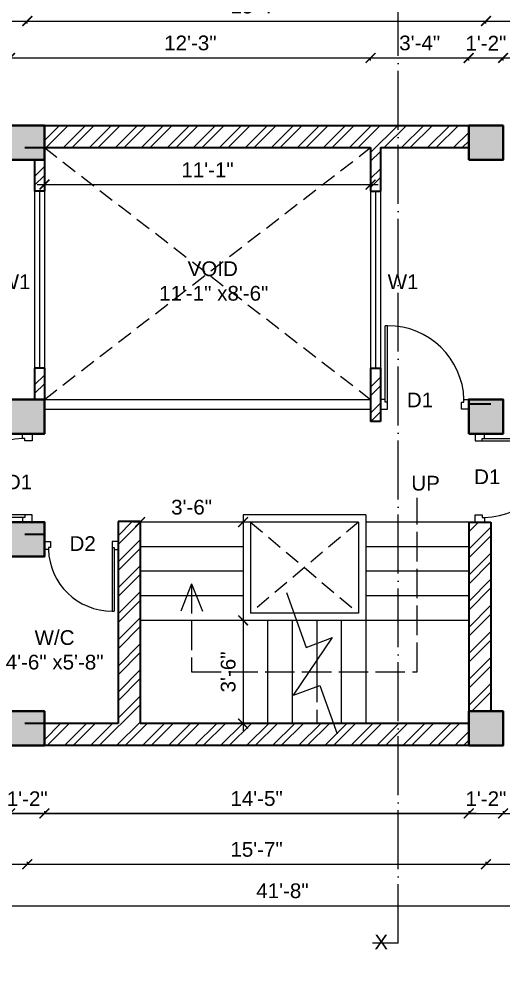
# Model space of a CAD drawing. Header units: inches. Extents: x -12071822 to 12321209, y -1222525 to 1319227.
# Drawn here: x 118048.4 to 118245.8, y 46331.4 to 46716.7 of the extents above; entities that cross this region are included whole.
import ezdxf

# ---------------------------------------------------------------- set-up
doc = ezdxf.new("R2010")
doc.units = ezdxf.units.IN
doc.header["$MEASUREMENT"] = 0
doc.header["$PDMODE"] = 35
for name, pattern in [('ACAD_ISO02W100', [15, 12, -3]), ('ACAD_ISO04W100', [30, 24, -3, 0, -3]), ('DASHED', [19.05, 12.7, -6.35])]:
    doc.linetypes.add(name, pattern=pattern)
for name, color, linetype, lineweight in [('Column', 181, 'Continuous', 40), ('Dimension', 130, 'Continuous', 9), ('Hatch', 9, 'Continuous', 9), ('Hidden', 254, 'ACAD_ISO02W100', 15), ('SECTION', 7, 'ACAD_ISO04W100', 18), ('Stairs', 61, 'Continuous', 18), ('TEXT', 255, 'Continuous', 35), ('Walls', 11, 'Continuous', 35), ('Windows', 151, 'Continuous', 15)]:
    doc.layers.add(name, color=color, linetype=linetype, lineweight=lineweight)
doc.styles.get("Standard").update_dxf_attribs({"font": 'arial.ttf'})
doc.dimstyles.get("Standard").update_dxf_attribs({"dimtxt": 6, "dimasz": 4, "dimexe": 0, "dimexo": 6, "dimgap": 3, "dimtad": 1, "dimdec": 0, "dimzin": 0, "dimdsep": 46, "dimlunit": 4, "dimtxsty": 'Standard', "dimblk": 'ARCHTICK', "dimcen": 0.09, "dimdle": 3, "dimclrd": 256, "dimadec": 0, "dimazin": 0, "dimtfac": 1, "dimtdec": 0, "dimtofl": 0, "dimtmove": 0, "dimatfit": 3, "dimfxl": 1, "dimfxlon": 1, "dimtolj": 1, "dimtzin": 0, "dimlwd": -1, "dimarcsym": 0})
pattern_1 = [(45, (-4681.406, 7867.5356), (-5.30330086, 5.30330086), []), (45, (-4677.8704, 7867.5356), (-5.30330086, 5.30330086), [])]

# ---------------------------------------------------------------- blocks, each defined once
blk = doc.blocks.new('colm')
at = {"layer": 'Hatch'}
h = blk.add_hatch(color=256, dxfattribs=at)
h.dxf.hatch_style = 1
h.paths.add_polyline_path([(66705.71, 8319.73), (66705.71, 8307.73), (66717.71, 8307.73), (66717.71, 8319.73)])
at = {"layer": 'Column'}
blk.add_lwpolyline([(66705.71, 8307.73), (66717.71, 8307.73), (66717.71, 8319.73), (66705.71, 8319.73)], close=True, dxfattribs=at)
blk = doc.blocks.new('GFFGS')
at = {"layer": 'Windows'}
for p, q in [((97915.22, 19628.63), (97915.22, 19658.74)), ((97916.19, 19658.74), (97915.22, 19658.74)), ((97916.19, 19627.65), (97916.19, 19658.77)), ((97915.22, 19628.63), (97913.27, 19628.63)), ((97913.27, 19628.63), (97913.27, 19624.73)), ((97915.22, 19627.65), (97915.22, 19628.63)), ((97916.19, 19627.65), (97915.22, 19627.65)), ((97916.19, 19624.73), (97916.19, 19627.65)), ((97946.35, 19624.73), (97946.35, 19627.65)), ((97946.35, 19627.65), (97947.32, 19627.65)), ((97947.32, 19627.65), (97947.32, 19628.63)), ((97947.32, 19628.63), (97949.27, 19628.63)), ((97949.27, 19628.63), (97949.27, 19624.73)), ((97913.27, 19624.73), (97916.19, 19624.73)), ((97949.27, 19624.73), (97946.35, 19624.73))]:
    blk.add_line(p, q, dxfattribs=at)
blk.add_arc((97916.25, 19627.66), 31.08, 1.7801, 90.1235, dxfattribs=at)
blk = doc.blocks.new('_ArchTick')
at = {"color": 0, "linetype": 'ByBlock', "const_width": 0.15}
blk.add_lwpolyline([(-0.5, -0.5), (0.5, 0.5)], dxfattribs=at)
blk = doc.blocks.new('*D1920')
at = {"layer": 'Defpoints', "color": 0, "transparency": 16777216}
for p in [(118245.81, 46700.77), (118231.81, 46673.24), (118245.81, 46673.24)]:
    blk.add_point(p, dxfattribs=at)
at = {"layer": 'Dimension', "transparency": 16777216}
blk.add_line((118228.81, 46700.77), (118248.81, 46700.77), dxfattribs=at)
at = {"layer": 'Dimension', "color": 0, "lineweight": -2, "transparency": 16777216}
for p, q in [((118231.81, 46699.77), (118231.81, 46700.77)), ((118245.81, 46699.77), (118245.81, 46700.77))]:
    blk.add_line(p, q, dxfattribs=at)
at = {"layer": 'Dimension', "transparency": 16777216, "xscale": 4, "yscale": 4, "zscale": 4, "rotation": 180}
blk.add_blockref('_ArchTick', (118231.81, 46700.77), dxfattribs=at)
at = {"layer": 'Dimension', "transparency": 16777216, "xscale": 4, "yscale": 4, "zscale": 4}
blk.add_blockref('_ArchTick', (118245.81, 46700.77), dxfattribs=at)
at = {"layer": 'Dimension', "color": 0, "lineweight": -2, "transparency": 16777216, "insert": (118238.81, 46706.78), "char_height": 6, "attachment_point": 5}
blk.add_mtext('\\A1;1\'-2"', dxfattribs=at)
blk = doc.blocks.new('*D1921')
at = {"layer": 'Defpoints', "color": 0, "transparency": 16777216}
for p in [(118391.69, 46700.77), (118245.81, 46673.24), (118391.69, 46673.24)]:
    blk.add_point(p, dxfattribs=at)
at = {"layer": 'Dimension', "transparency": 16777216}
blk.add_line((118242.81, 46700.77), (118394.69, 46700.77), dxfattribs=at)
at = {"layer": 'Dimension', "color": 0, "lineweight": -2, "transparency": 16777216}
for p, q in [((118245.81, 46699.77), (118245.81, 46700.77)), ((118391.69, 46699.77), (118391.69, 46700.77))]:
    blk.add_line(p, q, dxfattribs=at)
at = {"layer": 'Dimension', "transparency": 16777216, "xscale": 4, "yscale": 4, "zscale": 4, "rotation": 180}
blk.add_blockref('_ArchTick', (118245.81, 46700.77), dxfattribs=at)
at = {"layer": 'Dimension', "transparency": 16777216, "xscale": 4, "yscale": 4, "zscale": 4}
blk.add_blockref('_ArchTick', (118391.69, 46700.77), dxfattribs=at)
at = {"layer": 'Dimension', "color": 0, "lineweight": -2, "transparency": 16777216, "insert": (118318.75, 46706.78), "char_height": 6, "attachment_point": 5}
blk.add_mtext('\\A1;12\'-2"', dxfattribs=at)
blk = doc.blocks.new('*D1922')
at = {"layer": 'Defpoints', "color": 0, "transparency": 16777216}
for p in [(118051.81, 46715.79), (117913, 46673.24), (118051.81, 46673.24)]:
    blk.add_point(p, dxfattribs=at)
at = {"layer": 'Dimension', "transparency": 16777216}
blk.add_line((117910, 46715.79), (118054.81, 46715.79), dxfattribs=at)
at = {"layer": 'Dimension', "color": 0, "lineweight": -2, "transparency": 16777216}
for p, q in [((117913, 46714.79), (117913, 46715.79)), ((118051.81, 46714.79), (118051.81, 46715.79))]:
    blk.add_line(p, q, dxfattribs=at)
at = {"layer": 'Dimension', "transparency": 16777216, "xscale": 4, "yscale": 4, "zscale": 4, "rotation": 180}
blk.add_blockref('_ArchTick', (117913, 46715.79), dxfattribs=at)
at = {"layer": 'Dimension', "transparency": 16777216, "xscale": 4, "yscale": 4, "zscale": 4}
blk.add_blockref('_ArchTick', (118051.81, 46715.79), dxfattribs=at)
at = {"layer": 'Dimension', "color": 0, "lineweight": -2, "transparency": 16777216, "insert": (117982.4, 46721.8), "char_height": 6, "attachment_point": 5}
blk.add_mtext('\\A1;11\'-7"', dxfattribs=at)
blk = doc.blocks.new('*D1923')
at = {"layer": 'Defpoints', "color": 0, "transparency": 16777216}
for p in [(118238.81, 46715.79), (118051.81, 46673.24), (118238.81, 46673.24)]:
    blk.add_point(p, dxfattribs=at)
at = {"layer": 'Dimension', "transparency": 16777216}
blk.add_line((118048.81, 46715.79), (118241.81, 46715.79), dxfattribs=at)
at = {"layer": 'Dimension', "color": 0, "lineweight": -2, "transparency": 16777216}
for p, q in [((118051.81, 46714.79), (118051.81, 46715.79)), ((118238.81, 46714.79), (118238.81, 46715.79))]:
    blk.add_line(p, q, dxfattribs=at)
at = {"layer": 'Dimension', "transparency": 16777216, "xscale": 4, "yscale": 4, "zscale": 4, "rotation": 180}
blk.add_blockref('_ArchTick', (118051.81, 46715.79), dxfattribs=at)
at = {"layer": 'Dimension', "transparency": 16777216, "xscale": 4, "yscale": 4, "zscale": 4}
blk.add_blockref('_ArchTick', (118238.81, 46715.79), dxfattribs=at)
at = {"layer": 'Dimension', "color": 0, "lineweight": -2, "transparency": 16777216, "insert": (118145.31, 46721.85), "char_height": 6, "attachment_point": 5}
blk.add_mtext('\\A1;15\'-7"', dxfattribs=at)
blk = doc.blocks.new('*D1924')
at = {"layer": 'Defpoints', "color": 0, "transparency": 16777216}
for p in [(118398.69, 46715.79), (118238.81, 46673.24), (118398.69, 46673.24)]:
    blk.add_point(p, dxfattribs=at)
at = {"layer": 'Dimension', "transparency": 16777216}
blk.add_line((118235.81, 46715.79), (118401.69, 46715.79), dxfattribs=at)
at = {"layer": 'Dimension', "color": 0, "lineweight": -2, "transparency": 16777216}
for p, q in [((118238.81, 46714.79), (118238.81, 46715.79)), ((118398.69, 46714.79), (118398.69, 46715.79))]:
    blk.add_line(p, q, dxfattribs=at)
at = {"layer": 'Dimension', "transparency": 16777216, "xscale": 4, "yscale": 4, "zscale": 4, "rotation": 180}
blk.add_blockref('_ArchTick', (118238.81, 46715.79), dxfattribs=at)
at = {"layer": 'Dimension', "transparency": 16777216, "xscale": 4, "yscale": 4, "zscale": 4}
blk.add_blockref('_ArchTick', (118398.69, 46715.79), dxfattribs=at)
at = {"layer": 'Dimension', "color": 0, "lineweight": -2, "transparency": 16777216, "insert": (118318.75, 46721.85), "char_height": 6, "attachment_point": 5}
blk.add_mtext('\\A1;13\'-4"', dxfattribs=at)
blk = doc.blocks.new('*D1835')
at = {"layer": 'Defpoints', "color": 0, "transparency": 16777216}
for p in [(118405.69, 46732.36), (117906, 46673.24), (118405.69, 46673.24)]:
    blk.add_point(p, dxfattribs=at)
at = {"layer": 'Dimension', "transparency": 16777216}
blk.add_line((117903, 46732.36), (118408.69, 46732.36), dxfattribs=at)
at = {"layer": 'Dimension', "color": 0, "lineweight": -2, "transparency": 16777216}
for p, q in [((117906, 46731.36), (117906, 46732.36)), ((118405.69, 46731.36), (118405.69, 46732.36))]:
    blk.add_line(p, q, dxfattribs=at)
at = {"layer": 'Dimension', "transparency": 16777216, "xscale": 4, "yscale": 4, "zscale": 4, "rotation": 180}
blk.add_blockref('_ArchTick', (117906, 46732.36), dxfattribs=at)
at = {"layer": 'Dimension', "transparency": 16777216, "xscale": 4, "yscale": 4, "zscale": 4}
blk.add_blockref('_ArchTick', (118405.69, 46732.36), dxfattribs=at)
at = {"layer": 'Dimension', "color": 0, "lineweight": -2, "transparency": 16777216, "insert": (118155.84, 46738.42), "char_height": 6, "attachment_point": 5}
blk.add_mtext('\\A1;41\'-8"', dxfattribs=at)
blk = doc.blocks.new('*D1935')
at = {"layer": 'Defpoints', "color": 0, "transparency": 16777216}
for p in [(118044.81, 46420.74), (118058.81, 46420.74), (118058.81, 46393.1)]:
    blk.add_point(p, dxfattribs=at)
at = {"layer": 'Dimension', "transparency": 16777216}
blk.add_line((118041.81, 46393.1), (118061.81, 46393.1), dxfattribs=at)
at = {"layer": 'Dimension', "color": 0, "lineweight": -2, "transparency": 16777216}
for p, q in [((118044.81, 46394.1), (118044.81, 46393.1)), ((118058.81, 46394.1), (118058.81, 46393.1))]:
    blk.add_line(p, q, dxfattribs=at)
at = {"layer": 'Dimension', "transparency": 16777216, "xscale": 4, "yscale": 4, "zscale": 4, "rotation": 180}
blk.add_blockref('_ArchTick', (118044.81, 46393.1), dxfattribs=at)
at = {"layer": 'Dimension', "transparency": 16777216, "xscale": 4, "yscale": 4, "zscale": 4}
blk.add_blockref('_ArchTick', (118058.81, 46393.1), dxfattribs=at)
at = {"layer": 'Dimension', "color": 0, "lineweight": -2, "transparency": 16777216, "insert": (118051.81, 46399.12), "char_height": 6, "attachment_point": 5}
blk.add_mtext('\\A1;1\'-2"', dxfattribs=at)
blk = doc.blocks.new('*D1936')
at = {"layer": 'Defpoints', "color": 0, "transparency": 16777216}
for p in [(118231.81, 46420.74), (118245.81, 46420.74), (118245.81, 46393.1)]:
    blk.add_point(p, dxfattribs=at)
at = {"layer": 'Dimension', "transparency": 16777216}
blk.add_line((118228.81, 46393.1), (118248.81, 46393.1), dxfattribs=at)
at = {"layer": 'Dimension', "color": 0, "lineweight": -2, "transparency": 16777216}
for p, q in [((118231.81, 46394.1), (118231.81, 46393.1)), ((118245.81, 46394.1), (118245.81, 46393.1))]:
    blk.add_line(p, q, dxfattribs=at)
at = {"layer": 'Dimension', "transparency": 16777216, "xscale": 4, "yscale": 4, "zscale": 4, "rotation": 180}
blk.add_blockref('_ArchTick', (118231.81, 46393.1), dxfattribs=at)
at = {"layer": 'Dimension', "transparency": 16777216, "xscale": 4, "yscale": 4, "zscale": 4}
blk.add_blockref('_ArchTick', (118245.81, 46393.1), dxfattribs=at)
at = {"layer": 'Dimension', "color": 0, "lineweight": -2, "transparency": 16777216, "insert": (118238.81, 46399.12), "char_height": 6, "attachment_point": 5}
blk.add_mtext('\\A1;1\'-2"', dxfattribs=at)
blk = doc.blocks.new('*D1937')
at = {"layer": 'Defpoints', "color": 0, "transparency": 16777216}
for p in [(118245.81, 46420.74), (118391.69, 46420.74), (118391.69, 46393.1)]:
    blk.add_point(p, dxfattribs=at)
at = {"layer": 'Dimension', "transparency": 16777216}
blk.add_line((118242.81, 46393.1), (118394.69, 46393.1), dxfattribs=at)
at = {"layer": 'Dimension', "color": 0, "lineweight": -2, "transparency": 16777216}
for p, q in [((118245.81, 46394.1), (118245.81, 46393.1)), ((118391.69, 46394.1), (118391.69, 46393.1))]:
    blk.add_line(p, q, dxfattribs=at)
at = {"layer": 'Dimension', "transparency": 16777216, "xscale": 4, "yscale": 4, "zscale": 4, "rotation": 180}
blk.add_blockref('_ArchTick', (118245.81, 46393.1), dxfattribs=at)
at = {"layer": 'Dimension', "transparency": 16777216, "xscale": 4, "yscale": 4, "zscale": 4}
blk.add_blockref('_ArchTick', (118391.69, 46393.1), dxfattribs=at)
at = {"layer": 'Dimension', "color": 0, "lineweight": -2, "transparency": 16777216, "insert": (118318.75, 46399.12), "char_height": 6, "attachment_point": 5}
blk.add_mtext('\\A1;12\'-2"', dxfattribs=at)
blk = doc.blocks.new('*D1939')
at = {"layer": 'Defpoints', "color": 0, "transparency": 16777216}
for p in [(117913, 46497.74), (118051.81, 46420.74), (118051.81, 46372.41)]:
    blk.add_point(p, dxfattribs=at)
at = {"layer": 'Dimension', "transparency": 16777216}
blk.add_line((117910, 46372.41), (118054.81, 46372.41), dxfattribs=at)
at = {"layer": 'Dimension', "color": 0, "lineweight": -2, "transparency": 16777216}
for p, q in [((117913, 46373.41), (117913, 46372.41)), ((118051.81, 46373.41), (118051.81, 46372.41))]:
    blk.add_line(p, q, dxfattribs=at)
at = {"layer": 'Dimension', "transparency": 16777216, "xscale": 4, "yscale": 4, "zscale": 4, "rotation": 180}
blk.add_blockref('_ArchTick', (117913, 46372.41), dxfattribs=at)
at = {"layer": 'Dimension', "transparency": 16777216, "xscale": 4, "yscale": 4, "zscale": 4}
blk.add_blockref('_ArchTick', (118051.81, 46372.41), dxfattribs=at)
at = {"layer": 'Dimension', "color": 0, "lineweight": -2, "transparency": 16777216, "insert": (117982.4, 46378.42), "char_height": 6, "attachment_point": 5}
blk.add_mtext('\\A1;11\'-7"', dxfattribs=at)
blk = doc.blocks.new('*D1940')
at = {"layer": 'Defpoints', "color": 0, "transparency": 16777216}
for p in [(118051.81, 46420.74), (118238.81, 46420.74), (118238.81, 46372.41)]:
    blk.add_point(p, dxfattribs=at)
at = {"layer": 'Dimension', "transparency": 16777216}
blk.add_line((118048.81, 46372.41), (118241.81, 46372.41), dxfattribs=at)
at = {"layer": 'Dimension', "color": 0, "lineweight": -2, "transparency": 16777216}
for p, q in [((118051.81, 46373.41), (118051.81, 46372.41)), ((118238.81, 46373.41), (118238.81, 46372.41))]:
    blk.add_line(p, q, dxfattribs=at)
at = {"layer": 'Dimension', "transparency": 16777216, "xscale": 4, "yscale": 4, "zscale": 4, "rotation": 180}
blk.add_blockref('_ArchTick', (118051.81, 46372.41), dxfattribs=at)
at = {"layer": 'Dimension', "transparency": 16777216, "xscale": 4, "yscale": 4, "zscale": 4}
blk.add_blockref('_ArchTick', (118238.81, 46372.41), dxfattribs=at)
at = {"layer": 'Dimension', "color": 0, "lineweight": -2, "transparency": 16777216, "insert": (118145.31, 46378.47), "char_height": 6, "attachment_point": 5}
blk.add_mtext('\\A1;15\'-7"', dxfattribs=at)
blk = doc.blocks.new('*D1941')
at = {"layer": 'Defpoints', "color": 0, "transparency": 16777216}
for p in [(118238.81, 46420.74), (118398.69, 46420.74), (118398.69, 46372.41)]:
    blk.add_point(p, dxfattribs=at)
at = {"layer": 'Dimension', "transparency": 16777216}
blk.add_line((118235.81, 46372.41), (118401.69, 46372.41), dxfattribs=at)
at = {"layer": 'Dimension', "color": 0, "lineweight": -2, "transparency": 16777216}
for p, q in [((118238.81, 46373.41), (118238.81, 46372.41)), ((118398.69, 46373.41), (118398.69, 46372.41))]:
    blk.add_line(p, q, dxfattribs=at)
at = {"layer": 'Dimension', "transparency": 16777216, "xscale": 4, "yscale": 4, "zscale": 4, "rotation": 180}
blk.add_blockref('_ArchTick', (118238.81, 46372.41), dxfattribs=at)
at = {"layer": 'Dimension', "transparency": 16777216, "xscale": 4, "yscale": 4, "zscale": 4}
blk.add_blockref('_ArchTick', (118398.69, 46372.41), dxfattribs=at)
at = {"layer": 'Dimension', "color": 0, "lineweight": -2, "transparency": 16777216, "insert": (118318.75, 46378.47), "char_height": 6, "attachment_point": 5}
blk.add_mtext('\\A1;13\'-4"', dxfattribs=at)
blk = doc.blocks.new('*D1838')
at = {"layer": 'Defpoints', "color": 0, "transparency": 16777216}
for p in [(117906, 46497.74), (118405.69, 46420.74), (118405.69, 46355.54)]:
    blk.add_point(p, dxfattribs=at)
at = {"layer": 'Dimension', "color": 0, "lineweight": -2, "transparency": 16777216}
for p, q in [((117906, 46356.54), (117906, 46355.54)), ((118405.69, 46356.54), (118405.69, 46355.54))]:
    blk.add_line(p, q, dxfattribs=at)
at = {"layer": 'Dimension', "transparency": 16777216}
blk.add_line((117903, 46355.54), (118408.69, 46355.54), dxfattribs=at)
at = {"layer": 'Dimension', "transparency": 16777216, "xscale": 4, "yscale": 4, "zscale": 4, "rotation": 180}
blk.add_blockref('_ArchTick', (117906, 46355.54), dxfattribs=at)
at = {"layer": 'Dimension', "transparency": 16777216, "xscale": 4, "yscale": 4, "zscale": 4}
blk.add_blockref('_ArchTick', (118405.69, 46355.54), dxfattribs=at)
at = {"layer": 'Dimension', "color": 0, "lineweight": -2, "transparency": 16777216, "insert": (118155.84, 46361.6), "char_height": 6, "attachment_point": 5}
blk.add_mtext('\\A1;41\'-8"', dxfattribs=at)
blk = doc.blocks.new('*D1844')
at = {"layer": 'Defpoints', "color": 0, "transparency": 16777216}
for p in [(118231.81, 46700.77), (118231.81, 46673.24), (118191.81, 46664.24)]:
    blk.add_point(p, dxfattribs=at)
at = {"layer": 'Dimension', "transparency": 16777216}
blk.add_line((118188.81, 46700.77), (118234.81, 46700.77), dxfattribs=at)
at = {"layer": 'Dimension', "color": 0, "lineweight": -2, "transparency": 16777216}
for p, q in [((118191.81, 46699.77), (118191.81, 46700.77)), ((118231.81, 46699.77), (118231.81, 46700.77))]:
    blk.add_line(p, q, dxfattribs=at)
at = {"layer": 'Dimension', "transparency": 16777216, "xscale": 4, "yscale": 4, "zscale": 4, "rotation": 180}
blk.add_blockref('_ArchTick', (118191.81, 46700.77), dxfattribs=at)
at = {"layer": 'Dimension', "transparency": 16777216, "xscale": 4, "yscale": 4, "zscale": 4}
blk.add_blockref('_ArchTick', (118231.81, 46700.77), dxfattribs=at)
at = {"layer": 'Dimension', "color": 0, "transparency": 16777216, "insert": (118211.81, 46706.84), "char_height": 6, "attachment_point": 5}
blk.add_mtext('\\A1;3\'-4"', dxfattribs=at)
blk = doc.blocks.new('*D1945')
at = {"layer": 'Defpoints', "color": 0, "transparency": 16777216}
for p in [(118191.81, 46700.77), (118044.81, 46673.24), (118191.81, 46664.24)]:
    blk.add_point(p, dxfattribs=at)
at = {"layer": 'Dimension', "transparency": 16777216}
blk.add_line((118041.81, 46700.77), (118194.81, 46700.77), dxfattribs=at)
at = {"layer": 'Dimension', "color": 0, "lineweight": -2, "transparency": 16777216}
for p, q in [((118044.81, 46699.77), (118044.81, 46700.77)), ((118191.81, 46699.77), (118191.81, 46700.77))]:
    blk.add_line(p, q, dxfattribs=at)
at = {"layer": 'Dimension', "transparency": 16777216, "xscale": 4, "yscale": 4, "zscale": 4, "rotation": 180}
blk.add_blockref('_ArchTick', (118044.81, 46700.77), dxfattribs=at)
at = {"layer": 'Dimension', "transparency": 16777216, "xscale": 4, "yscale": 4, "zscale": 4}
blk.add_blockref('_ArchTick', (118191.81, 46700.77), dxfattribs=at)
at = {"layer": 'Dimension', "color": 0, "transparency": 16777216, "insert": (118118.31, 46706.84), "char_height": 6, "attachment_point": 5}
blk.add_mtext('\\A1;12\'-3"', dxfattribs=at)
blk = doc.blocks.new('*D2071')
at = {"layer": 'Defpoints', "color": 0, "transparency": 16777216}
for p in [(118058.81, 46664.24), (118191.81, 46664.24), (118191.81, 46649.21)]:
    blk.add_point(p, dxfattribs=at)
at = {"layer": 'Windows', "transparency": 16777216}
blk.add_line((118055.81, 46649.21), (118194.81, 46649.21), dxfattribs=at)
at = {"layer": 'Windows', "color": 0, "lineweight": -2, "transparency": 16777216}
for p, q in [((118058.81, 46650.21), (118058.81, 46649.21)), ((118191.81, 46650.21), (118191.81, 46649.21))]:
    blk.add_line(p, q, dxfattribs=at)
at = {"layer": 'Windows', "transparency": 16777216, "xscale": 4, "yscale": 4, "zscale": 4, "rotation": 180}
blk.add_blockref('_ArchTick', (118058.81, 46649.21), dxfattribs=at)
at = {"layer": 'Windows', "transparency": 16777216, "xscale": 4, "yscale": 4, "zscale": 4}
blk.add_blockref('_ArchTick', (118191.81, 46649.21), dxfattribs=at)
at = {"layer": 'Windows', "color": 0, "transparency": 16777216, "insert": (118125.31, 46655.22), "char_height": 6, "attachment_point": 5}
blk.add_mtext('\\A1;11\'-1"', dxfattribs=at)
blk = doc.blocks.new('*D2074')
at = {"layer": 'Defpoints', "color": 0, "transparency": 16777216}
for p in [(118097.81, 46511.74), (118097.81, 46511.74), (118139.81, 46511.74)]:
    blk.add_point(p, dxfattribs=at)
at = {"layer": 'Windows', "transparency": 16777216}
blk.add_line((118142.81, 46511.74), (118094.81, 46511.74), dxfattribs=at)
at = {"layer": 'Windows', "transparency": 16777216, "xscale": 4, "yscale": 4, "zscale": 4, "rotation": 180}
blk.add_blockref('_ArchTick', (118097.81, 46511.74), dxfattribs=at)
at = {"layer": 'Windows', "transparency": 16777216, "xscale": 4, "yscale": 4, "zscale": 4}
blk.add_blockref('_ArchTick', (118139.81, 46511.74), dxfattribs=at)
at = {"layer": 'Windows', "color": 0, "transparency": 16777216, "insert": (118118.81, 46517.81), "char_height": 6, "attachment_point": 5}
blk.add_mtext('\\A1;3\'-6"', dxfattribs=at)
blk = doc.blocks.new('*D2075')
at = {"layer": 'Defpoints', "color": 0, "transparency": 16777216}
for p in [(118139.81, 46471.74), (118139.81, 46429.74), (118139.81, 46429.74)]:
    blk.add_point(p, dxfattribs=at)
at = {"layer": 'Windows', "transparency": 16777216}
blk.add_line((118139.81, 46474.74), (118139.81, 46426.74), dxfattribs=at)
at = {"layer": 'Windows', "transparency": 16777216, "xscale": 4, "yscale": 4, "zscale": 4}
for p, rotation in [((118139.81, 46471.74), 90), ((118139.81, 46429.74), 270)]:
    blk.add_blockref('_ArchTick', p, dxfattribs=dict(at, rotation=rotation))
at = {"layer": 'Windows', "color": 0, "transparency": 16777216, "insert": (118133.75, 46450.74), "char_height": 6, "attachment_point": 5, "rotation": 90}
blk.add_mtext('\\A1;3\'-6"', dxfattribs=at)
blk = doc.blocks.new('*D1883')
at = {"layer": 'Defpoints', "color": 0, "transparency": 16777216}
for p in [(118058.81, 46420.74), (118231.81, 46420.74), (118231.81, 46393.1)]:
    blk.add_point(p, dxfattribs=at)
at = {"layer": 'Dimension', "transparency": 16777216}
blk.add_line((118055.81, 46393.1), (118234.81, 46393.1), dxfattribs=at)
at = {"layer": 'Dimension', "color": 0, "lineweight": -2, "transparency": 16777216}
for p, q in [((118058.81, 46394.1), (118058.81, 46393.1)), ((118231.81, 46394.1), (118231.81, 46393.1))]:
    blk.add_line(p, q, dxfattribs=at)
at = {"layer": 'Dimension', "transparency": 16777216, "xscale": 4, "yscale": 4, "zscale": 4, "rotation": 180}
blk.add_blockref('_ArchTick', (118058.81, 46393.1), dxfattribs=at)
at = {"layer": 'Dimension', "transparency": 16777216, "xscale": 4, "yscale": 4, "zscale": 4}
blk.add_blockref('_ArchTick', (118231.81, 46393.1), dxfattribs=at)
at = {"layer": 'Dimension', "color": 0, "transparency": 16777216, "insert": (118145.31, 46399.17), "char_height": 6, "attachment_point": 5}
blk.add_mtext('\\A1;14\'-5"', dxfattribs=at)
blk = doc.blocks.new('*D1884')
at = {"layer": 'Defpoints', "color": 0, "transparency": 16777216}
for p in [(118231.81, 46420.74), (117503.13, 46393.1), (117503.13, 45856.16)]:
    blk.add_point(p, dxfattribs=at)
at = {"layer": 'Dimension', "transparency": 16777216}
blk.add_line((118234.81, 46393.1), (117500.13, 46393.1), dxfattribs=at)
at = {"layer": 'Dimension', "color": 0, "lineweight": -2, "transparency": 16777216}
for p, q in [((117503.13, 46392.1), (117503.13, 46393.1)), ((118231.81, 46394.1), (118231.81, 46393.1))]:
    blk.add_line(p, q, dxfattribs=at)
at = {"layer": 'Dimension', "transparency": 16777216, "xscale": 4, "yscale": 4, "zscale": 4, "rotation": 180}
blk.add_blockref('_ArchTick', (117503.13, 46393.1), dxfattribs=at)
at = {"layer": 'Dimension', "transparency": 16777216, "xscale": 4, "yscale": 4, "zscale": 4}
blk.add_blockref('_ArchTick', (118231.81, 46393.1), dxfattribs=at)
at = {"layer": 'Dimension', "color": 0, "transparency": 16777216, "insert": (117867.47, 46399.17), "char_height": 6, "attachment_point": 5}
blk.add_mtext('\\A1;60\'-9"', dxfattribs=at)

msp = doc.modelspace()

# ---------------------------------------------------------------- hatches: boundary and pattern name
at = {"layer": 'Hatch'}
h = msp.add_hatch(dxfattribs=at)
h.set_pattern_fill('ANSI32', color=256, scale=20)
h.set_pattern_definition(pattern_1)
h.paths.add_polyline_path([(118195.81, 46574.49), (118191.81, 46574.49), (118191.81, 46552.74), (118195.81, 46552.74)])
h.paths.add_polyline_path([(118191.81, 46646.49), (118195.81, 46646.49), (118195.81, 46664.24), (118231.81, 46664.24), (118231.81, 46673.24), (118058.81, 46673.24), (118058.81, 46664.24), (118191.81, 46664.24)])
h = msp.add_hatch(dxfattribs=at)
h.set_pattern_fill('ANSI32', color=256, scale=20)
h.set_pattern_definition(pattern_1)
h.paths.add_polyline_path([(118054.81, 46646.49), (118058.81, 46646.49), (118058.81, 46659.24), (118054.81, 46659.24)])
h.paths.add_polyline_path([(118058.81, 46574.49), (118054.81, 46574.49), (118054.81, 46561.74), (118058.81, 46561.74)])
h = msp.add_hatch(dxfattribs=at)
h.set_pattern_fill('ANSI32', color=256, scale=20)
h.set_pattern_definition(pattern_1)
h.paths.add_polyline_path([(118097.81, 46429.74), (118097.81, 46511.99), (118088.81, 46511.99), (118088.81, 46429.74), (118058.81, 46429.74), (118058.81, 46420.74), (118231.81, 46420.74), (118231.81, 46429.74)])
h = msp.add_hatch(dxfattribs=at)
h.set_pattern_fill('ANSI32', color=256, scale=20)
h.set_pattern_definition(pattern_1)
h.paths.add_polyline_path([(118240.81, 46511.74), (118231.81, 46511.74), (118231.81, 46434.74), (118240.81, 46434.74)])

# ---------------------------------------------------------------- linework, layer by layer
at = {"layer": 'Hidden'}
for p, q in [((118210.81, 46450.74), (118210.81, 46521.59)), ((118118.81, 46486.57), (118114.39, 46475.56)), ((118118.81, 46486.57), (118118.81, 46450.74)), ((118118.81, 46486.57), (118123.24, 46475.56)), ((118118.81, 46450.74), (118210.81, 46450.74))]:
    msp.add_line(p, q, dxfattribs=at)
at = {"layer": 'SECTION'}
for q in [(118202.98, 46752.04), (118192.59, 46340.37)]:
    msp.add_line((118202.98, 46340.37), q, dxfattribs=at)
at = {"layer": 'Stairs', "linetype": 'DASHED', "ltscale": 0.5}
for p, q in [((118058.81, 46561.74), (118191.81, 46664.24)), ((118058.81, 46664.24), (118191.81, 46561.74)), ((118186.81, 46511.74), (118142.81, 46474.74)), ((118142.81, 46511.74), (118186.81, 46474.74)), ((118231.81, 46507.39), (118231.81, 46511.74)), ((118169.81, 46444.83), (118169.81, 46429.74))]:
    msp.add_line(p, q, dxfattribs=at)
at = {"layer": 'Stairs'}
for p, q in [((118189.81, 46514.74), (118139.81, 46514.74)), ((118139.81, 46514.74), (118139.81, 46429.74)), ((118189.81, 46514.74), (118189.81, 46429.74)), ((118139.81, 46511.74), (118097.81, 46511.74)), ((118186.81, 46511.74), (118142.81, 46511.74)), ((118142.81, 46511.74), (118142.81, 46474.74)), ((118186.81, 46511.74), (118186.81, 46474.74)), ((118231.81, 46511.74), (118189.81, 46511.74)), ((118139.81, 46501.74), (118097.81, 46501.74)), ((118231.81, 46501.74), (118189.81, 46501.74)), ((118139.81, 46491.74), (118097.81, 46491.74)), ((118231.81, 46491.74), (118189.81, 46491.74)), ((118139.81, 46481.74), (118097.81, 46481.74)), ((118157.51, 46483.06), (118165.5, 46460.76)), ((118231.81, 46481.74), (118189.81, 46481.74)), ((118161.56, 46474.74), (118142.81, 46474.74)), ((118186.81, 46474.74), (118161.56, 46474.74)), ((118161.56, 46471.74), (118097.81, 46471.74)), ((118149.81, 46471.74), (118149.81, 46429.74)), ((118159.81, 46471.74), (118159.81, 46429.74)), ((118231.81, 46471.74), (118161.56, 46471.74)), ((118169.81, 46471.74), (118169.81, 46462.35)), ((118179.81, 46471.74), (118179.81, 46429.74)), ((118160.32, 46441.32), (118176.22, 46464.72)), ((118165.5, 46460.76), (118176.22, 46464.72)), ((118169.81, 46462.35), (118169.81, 46455.29)), ((118169.81, 46455.29), (118169.81, 46444.83)), ((118160.32, 46441.32), (118171.04, 46445.28)), ((118171.04, 46445.28), (118178.12, 46425.53))]:
    msp.add_line(p, q, dxfattribs=at)
at = {"layer": 'Walls'}
for p, q in [((118050.81, 46673.24), (118231.81, 46673.24)), ((118050.81, 46664.24), (118191.81, 46664.24)), ((118191.81, 46664.24), (118191.81, 46646.49)), ((118195.81, 46664.24), (118231.81, 46664.24)), ((118195.81, 46664.24), (118195.81, 46646.49)), ((118054.81, 46659.24), (118054.81, 46646.49)), ((118058.81, 46659.24), (118058.81, 46646.49)), ((118058.81, 46646.49), (118054.81, 46646.49)), ((118191.81, 46646.49), (118195.81, 46646.49)), ((118054.81, 46574.49), (118054.81, 46561.74)), ((118058.81, 46574.49), (118054.81, 46574.49)), ((118058.81, 46574.49), (118058.81, 46561.74)), ((118191.81, 46574.49), (118191.81, 46552.74)), ((118191.81, 46574.49), (118195.81, 46574.49)), ((118195.81, 46574.49), (118195.81, 46552.74)), ((118240.81, 46559.74), (118231.81, 46559.74)), ((118195.81, 46552.74), (118191.81, 46552.74)), ((118088.81, 46511.99), (118088.81, 46429.74)), ((118097.81, 46511.99), (118088.81, 46511.99)), ((118097.81, 46511.99), (118097.81, 46429.74)), ((118231.81, 46511.74), (118231.81, 46434.74)), ((118231.81, 46511.74), (118240.81, 46511.74)), ((118240.81, 46511.74), (118240.81, 46434.74)), ((118058.81, 46506.74), (118050.81, 46506.74)), ((118058.81, 46506.74), (118058.81, 46497.74)), ((118050.81, 46497.74), (118058.81, 46497.74)), ((118088.81, 46429.74), (118050.81, 46429.74)), ((118231.81, 46429.74), (118097.81, 46429.74)), ((118231.81, 46420.74), (118050.81, 46420.74))]:
    msp.add_line(p, q, dxfattribs=at)
at = {"layer": 'Windows'}
for p, q in [((118054.81, 46646.49), (118054.81, 46574.49)), ((118056.81, 46646.49), (118056.81, 46574.49)), ((118058.81, 46646.49), (118058.81, 46574.49)), ((118191.81, 46646.49), (118191.81, 46574.49)), ((118193.81, 46646.49), (118193.81, 46574.49)), ((118195.81, 46646.49), (118195.81, 46574.49)), ((118058.81, 46561.74), (118191.81, 46561.74)), ((118058.81, 46557.74), (118191.81, 46557.74))]:
    msp.add_line(p, q, dxfattribs=at)

# ---------------------------------------------------------------- block references
at = {"layer": 'Column', "xscale": 1.166666666667879, "yscale": 1.166666666667879, "zscale": 1.166666666667879}
for p in [(40221.49, 36966.89), (40408.49, 36966.89), (40221.49, 36855.39), (40408.49, 36855.39), (40221.49, 36805.39), (40221.49, 36728.39), (40408.49, 36728.39)]:
    msp.add_blockref('colm', p, dxfattribs=at)
at = {"layer": 'Windows'}
msp.add_blockref('GFFGS', (20282.54, 26933.01), dxfattribs=at)
for p, rotation in [((137678.49, -51401.53), 90), ((98609.63, 144461.01), 270)]:
    msp.add_blockref('GFFGS', p, dxfattribs=dict(at, rotation=rotation))
at = {"layer": 'Windows', "xscale": 0.8333333333339397, "yscale": 0.8333333333339397, "zscale": 0.8333333333339397, "rotation": 180}
msp.add_blockref('GFFGS', (199683.2, 62857.81), dxfattribs=at)

# ---------------------------------------------------------------- texts
at = {"layer": 'TEXT', "char_height": 6}
for s, width, insert, attachment_point in [('\\pi32.11468;VOID\\P\\pi20.49122;11\'-1" x8\'-6"', 84.2389, (118085.07, 46601.85), 7), ('W1', 18.7269, (118040.55, 46612.62), 1), ('W1', 18.7269, (118198.75, 46612.62), 1), ('\\pi5.0988;D1', 18.7269, (118201.47, 46564.49), 1), ('\\pi5.0988;D1', 18.7269, (118037.99, 46531.1), 1), ('UP', 18.7269, (118220.03, 46524.52), 9), ('\\pi5.0988;D1', 18.7269, (118228.89, 46533.23), 1), ('\\pi4.55037;D2', 18.7269, (118064.49, 46506.03), 1), ('\\pi34.18972;W/C\\P\\pi22.41891;4\'-6" x5\'-8"', 84.2389, (118020.6, 46451.66), 7), ('X', 18.7269, (118198.92, 46343.77), 3)]:
    msp.add_mtext_dynamic_manual_height_columns(s, width=width, gutter_width=1, heights=[0], dxfattribs=dict(at, insert=insert, attachment_point=attachment_point))

# ---------------------------------------------------------------- dimensions: what is measured, and where the dimension line sits
at = {"layer": 'Dimension', "lineweight": -2}
for base, p1, p2, picture, middle in [((118405.69, 46732.36), (117906, 46673.24), (118405.69, 46673.24), '*D1835', (118155.84, 46738.42)), ((118051.81, 46715.79), (117913, 46673.24), (118051.81, 46673.24), '*D1922', (117982.4, 46721.8)), ((118238.81, 46715.79), (118051.81, 46673.24), (118238.81, 46673.24), '*D1923', (118145.31, 46721.85)), ((118398.69, 46715.79), (118238.81, 46673.24), (118398.69, 46673.24), '*D1924', (118318.75, 46721.85)), ((118391.69, 46700.77), (118245.81, 46673.24), (118391.69, 46673.24), '*D1921', (118318.75, 46706.78)), ((118405.69, 46355.54), (117906, 46497.74), (118405.69, 46420.74), '*D1838', (118155.84, 46361.6)), ((118051.81, 46372.41), (117913, 46497.74), (118051.81, 46420.74), '*D1939', (117982.4, 46378.42)), ((118238.81, 46372.41), (118051.81, 46420.74), (118238.81, 46420.74), '*D1940', (118145.31, 46378.47)), ((118398.69, 46372.41), (118238.81, 46420.74), (118398.69, 46420.74), '*D1941', (118318.75, 46378.47)), ((118391.69, 46393.1), (118245.81, 46420.74), (118391.69, 46420.74), '*D1937', (118318.75, 46399.12))]:
    dim = msp.add_linear_dim(base=base, p1=p1, p2=p2, dimstyle='Standard', override={"dimtmove": 1}, dxfattribs=at)
    dim.commit()
    dim.dimension.update_dxf_attribs({"geometry": picture, "text_midpoint": middle})
at = {"layer": 'Dimension'}
for base, p1, p2, picture, middle in [((118191.81, 46700.77), (118044.81, 46673.24), (118191.81, 46664.24), '*D1945', (118118.31, 46706.84)), ((118231.81, 46700.77), (118191.81, 46664.24), (118231.81, 46673.24), '*D1844', (118211.81, 46706.84)), ((117503.13, 46393.1), (118231.81, 46420.74), (117503.13, 45856.16), '*D1884', (117867.47, 46399.17)), ((118231.81, 46393.1), (118058.81, 46420.74), (118231.81, 46420.74), '*D1883', (118145.31, 46399.17))]:
    dim = msp.add_linear_dim(base=base, p1=p1, p2=p2, dimstyle='Standard', override={"dimtmove": 1}, dxfattribs=at)
    dim.commit()
    dim.dimension.update_dxf_attribs({"geometry": picture, "text_midpoint": middle})
at = {"layer": 'Dimension', "lineweight": -2}
for base, p1, p2, picture, middle in [((118245.81, 46700.77), (118231.81, 46673.24), (118245.81, 46673.24), '*D1920', (118238.81, 46700.77)), ((118058.81, 46393.1), (118044.81, 46420.74), (118058.81, 46420.74), '*D1935', (118051.81, 46393.1)), ((118245.81, 46393.1), (118231.81, 46420.74), (118245.81, 46420.74), '*D1936', (118238.81, 46393.1))]:
    dim = msp.add_linear_dim(base=base, p1=p1, p2=p2, dimstyle='Standard', override={"dimtmove": 1}, dxfattribs=at)
    dim.commit()
    dim.dimension.update_dxf_attribs({"geometry": picture, "text_midpoint": middle, "dimtype": 160})
at = {"layer": 'Windows'}
for base, p1, p2, picture, middle in [((118191.81, 46649.21), (118058.81, 46664.24), (118191.81, 46664.24), '*D2071', (118125.31, 46655.22)), ((118097.81, 46511.74), (118139.81, 46511.74), (118097.81, 46511.74), '*D2074', (118118.81, 46517.81))]:
    dim = msp.add_linear_dim(base=base, p1=p1, p2=p2, dimstyle='Standard', dxfattribs=at)
    dim.commit()
    dim.dimension.update_dxf_attribs({"geometry": picture, "text_midpoint": middle})
dim = msp.add_linear_dim(base=(118139.81, 46429.74), p1=(118139.81, 46471.74), p2=(118139.81, 46429.74), angle=90, dimstyle='Standard', dxfattribs=at)
dim.commit()
dim.dimension.update_dxf_attribs({"geometry": '*D2075', "text_midpoint": (118133.75, 46450.74)})

doc.saveas('drawing.dxf')
